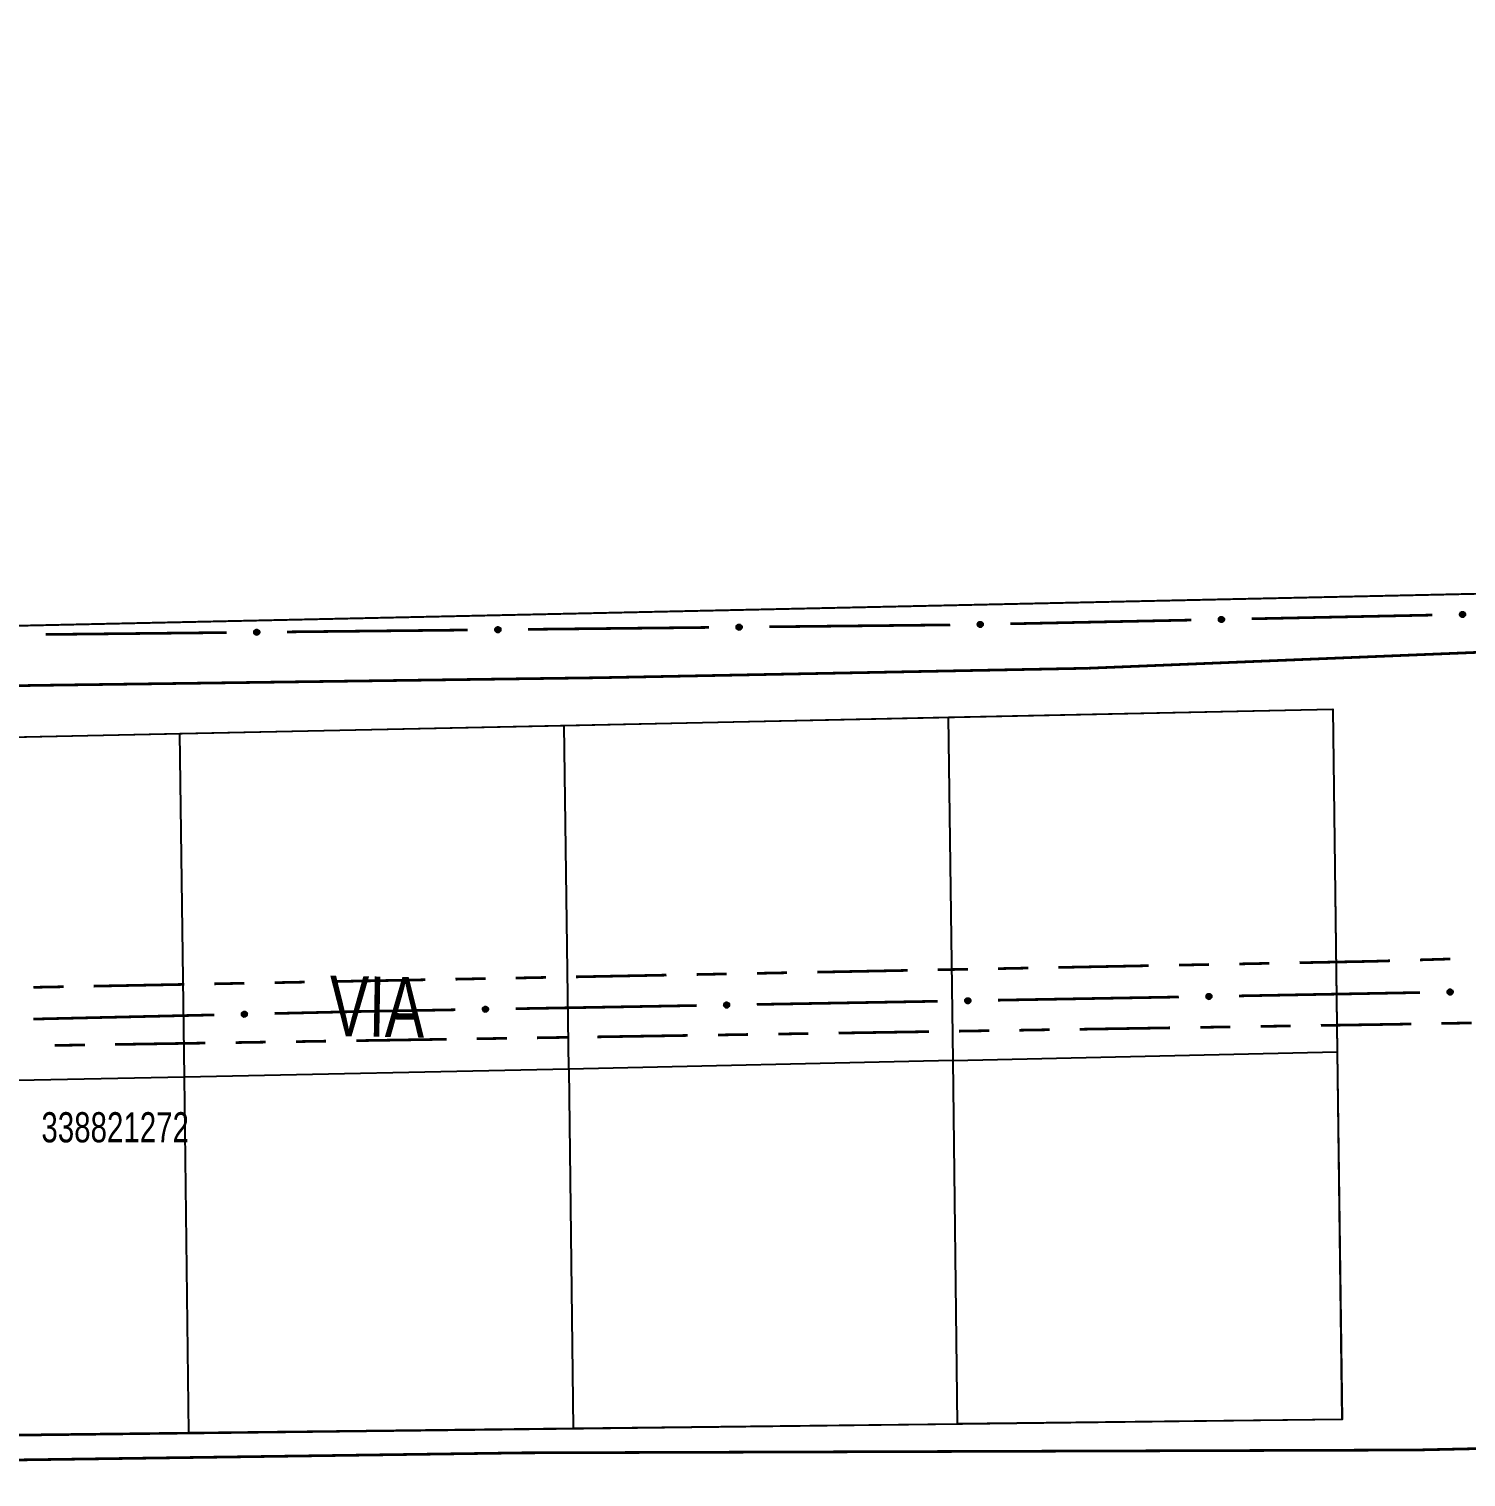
# Model space of a CAD drawing. Extents: x 204256 to 207861, y 4845615 to 4848347.
# Drawn here: x 204456.1 to 204551.4, y 4847498 to 4847594.1 of the extents above; entities that cross this region are included whole.
import ezdxf

# ---------------------------------------------------------------- set-up
doc = ezdxf.new("R2010")
doc.units = 0
doc.header["$LTSCALE"] = 1.5
doc.header["$MEASUREMENT"] = 0
doc.linetypes.add('PHANTOMX2', pattern=[5, 2.5, -0.5, 0.5, -0.5, 0.5, -0.5])
for name, color, linetype in [('CD-MALHA-LOTES', 40, 'CONTINUOUS'), ('CD_TXT_QUADRA', 7, 'CONTINUOUS'), ('LM-LIM-SETOR-FISCAL', 7, 'CONTINUOUS'), ('RU-QUADRAS', 210, 'CONTINUOUS'), ('SV-EIXO-RUA-N-PAV', 6, 'CONTINUOUS'), ('SV-EIXO-RUA-PAV', 20, 'CONTINUOUS'), ('SV-RUA-NAO-PAV-S-GUIA-C-GUIA', 7, 'PHANTOMX2'), ('SV-RUA-PAVIM-S-GUIA-C-GUIA', 7, 'CONTINUOUS'), ('SV-TXT-RUA-N-PAV-S-GUIA-C-GUIA', 7, 'CONTINUOUS')]:
    doc.layers.add(name, color=color, linetype=linetype)
doc.styles.add('ARIAL', font='ARIAL.TTF')
doc.linetypes.add('Limite', pattern='A,20,-3,[130,ltypeshp.shx,S=6.35,R=0,X=0,Y=0],-3,20', length=46)

msp = doc.modelspace()

# ---------------------------------------------------------------- linework, layer by layer
at = {"layer": 'CD-MALHA-LOTES'}
for points in [[(204491.581, 4847547.846), (204517.074, 4847548.389)], [(204517.074, 4847548.389), (204542.567, 4847548.931), (204542.86, 4847526.179)], [(204517.366, 4847525.608), (204517.074, 4847548.389)], [(204440.594, 4847546.762), (204466.087, 4847547.304)], [(204466.087, 4847547.304), (204491.581, 4847547.846)], [(204466.378, 4847524.512), (204466.087, 4847547.304)], [(204491.872, 4847525.039), (204491.581, 4847547.846)], [(204517.366, 4847525.608), (204542.86, 4847526.179)], [(204542.86, 4847526.179), (204543.173, 4847501.79), (204517.675, 4847501.5)], [(204491.872, 4847525.039), (204466.378, 4847524.512)], [(204517.366, 4847525.608), (204491.872, 4847525.039)], [(204491.872, 4847525.039), (204492.177, 4847501.211)], [(204517.675, 4847501.5), (204517.366, 4847525.608)], [(204466.378, 4847524.512), (204440.883, 4847523.985)], [(204466.678, 4847500.921), (204466.378, 4847524.512)], [(204466.678, 4847500.921), (204492.177, 4847501.211)], [(204492.177, 4847501.211), (204517.675, 4847501.5)], [(204441.18, 4847500.631), (204466.678, 4847500.921)]]:
    msp.add_lwpolyline(points, dxfattribs=at)
at = {"layer": 'LM-LIM-SETOR-FISCAL', "linetype": 'Limite', "ltscale": 0.1, "const_width": 0.13, "flags": 128}
msp.add_lwpolyline([(204255.914, 4845774.539), (204446.841, 4845973.996), (204535.1, 4846039.96), (204560.769, 4846069.41), (204570.541, 4846097.536), (204632.4, 4846153.82), (204654.942, 4846153.053), (205078.23, 4846433.21), (204983.838, 4846565.041), (204273.38, 4846554.21), (204347.03, 4846594.12), (204378.324, 4846626.203), (204398.13, 4846660.67), (204526.98, 4846971.03), (204438.64, 4847114.191), (204402.079, 4847237.979), (204373.178, 4847447.789), (204373.2, 4847552.6), (204365.793, 4847552.498), (205446.22, 4847576.17), (205460.298, 4847496.97), (205556.136, 4847515.695), (205660.88, 4847539.89), (205654.63, 4847591.47), (205807.66, 4847598.84), (205876.299, 4847605.113), (205880.92, 4847594.37), (205947.956, 4847607.217), (205959.47, 4847609.16), (205968.56, 4847603.73), (205972.79, 4847599.34), (206017.95, 4847599.66), (206211.07, 4847610.99), (206253.35, 4847609.47), (206274.486, 4847604.212), (206283.85, 4847619.28), (206186.17, 4847750.07), (206524.96, 4848001.52), (206519.68, 4848013.26), (206960.49, 4848346.74), (206966.87, 4848336.83), (206987.16, 4848307.84), (207005.709, 4848281.994), (207017.4, 4848267.11), (206974.73, 4848235.13), (206955.477, 4848219.856), (206950.264, 4848216.069), (206955.577, 4848209.273), (206959.425, 4848202.768), (206982.672, 4848172.124), (206995.352, 4848155.217), (207005.919, 4848142.536), (207020.408, 4848120.816), (207031.948, 4848105.77), (207060.867, 4848065.398), (207066.499, 4848058.007), (207069.106, 4848053.329), (207069.26, 4848049.801), (207069.37, 4848045.04), (207075.041, 4848034.326), (207087.006, 4848019.054), (207090.772, 4848014.033), (207100.061, 4848001.48), (207111.589, 4847986.146), (207126.087, 4847965.901), (207130.374, 4847960.22), (207134.224, 4847955.661), (207145.031, 4847940.156), (207159.127, 4847921.361), (207169.471, 4847906.919), (207186.34, 4847883.83), (207193.03, 4847885.67), (207202.51, 4847892.47), (207242.67, 4847921.29), (207248.23, 4847915.4), (207260.72, 4847896.982), (207285.869, 4847860.831), (207310.76, 4847826.26), (207315.6, 4847819.35), (207328.91, 4847799.72), (207333.8, 4847793.43), (207340.01, 4847785.42), (207350.49, 4847771.92), (207365.1, 4847750.55), (207367.63, 4847745.51), (207368.81, 4847743.14), (207390.62, 4847713.26), (207400.057, 4847698.958), (207410.238, 4847685.383), (207427.79, 4847661.69), (207431.06, 4847656.73), (207440.44, 4847642.51), (207457.67, 4847619.01), (207463.75, 4847610.71), (207498.88, 4847562.81), (207506.17, 4847553.18), (207511.91, 4847545.61), (207531.847, 4847519.467), (207540.143, 4847507.778), (207556.357, 4847486.661), (207571.87, 4847465.34), (207564.832, 4847458.426), (207551.89, 4847445.71), (207534.74, 4847428.33), (207518.94, 4847409.14), (207499.113, 4847384.808), (207498.17, 4847383.65), (207496.47, 4847381.56), (207486.146, 4847368.882), (207482.26, 4847364.11), (207477.47, 4847358.01), (207465.6, 4847339.64), (207465.56, 4847339.567), (207453.37, 4847317.61), (207438.93, 4847286.56), (207430.8, 4847269.09), (207410.93, 4847225.64), (207406.21, 4847217.15), (207396.71, 4847200.13), (207391.02, 4847192.25), (207379.11, 4847175.75), (207360.52, 4847152.72), (207355.52, 4847146.52), (207336.47, 4847121.03), (207323.47, 4847103.64), (207318.061, 4847094.885), (207310.15, 4847082.08), (207305.19, 4847073.377), (207304.65, 4847072.43), (207303.791, 4847070.783), (207287.7, 4847039.93), (207271.61, 4847010.96), (207261.28, 4846991.91), (207237.73, 4846950.07), (207236, 4846947.01), (207246.02, 4846928.73), (207251.02, 4846918.92), (207261.83, 4846899.5), (207265.63, 4846893.3), (207284.85, 4846863.07), (207289.66, 4846855.66), (207307.47, 4846827.84), (207314.88, 4846816.63), (207320.062, 4846808.153), (207332.534, 4846791.249), (207339.109, 4846782.582), (207345.121, 4846773.865), (207348.759, 4846768.805), (207357.757, 4846756.361), (207363.082, 4846749.039), (207366.946, 4846743.726), (207375.37, 4846734.537), (207383.219, 4846728.41), (207384.701, 4846727.73), (207392.172, 4846724.301), (207394.897, 4846723.05), (207402.487, 4846720.73), (207417.514, 4846716.137), (207437.032, 4846709.558), (207455.892, 4846703.637), (207460.623, 4846701.799), (207464.398, 4846700.288), (207467.386, 4846699.093), (207481.112, 4846693.549), (207488.13, 4846690.917), (207492.954, 4846689.163), (207510.17, 4846679.843), (207529.468, 4846668.22), (207543.723, 4846659.447), (207561.487, 4846646.947), (207570.842, 4846639.976), (207577.045, 4846635.292), (207586.86, 4846628.1), (207606.115, 4846612.626), (207623.659, 4846599.687), (207639.449, 4846588.941), (207662.077, 4846572.67), (207671.272, 4846565.582), (207685.283, 4846561.614), (207697.236, 4846558.129), (207709.778, 4846554.652), (207731.228, 4846549.138), (207735.597, 4846547.907), (207745.02, 4846545.254), (207762.807, 4846541.243), (207775.649, 4846538.387), (207787.754, 4846535.539), (207783.774, 4846513.635), (207781.495, 4846502.368), (207779.565, 4846492.814), (207778.497, 4846479.996), (207783.125, 4846476.08), (207788.364, 4846474.339), (207788.711, 4846474.223), (207798.969, 4846471.451), (207842.08, 4846460.361), (207844.367, 4846459.928), (207847.209, 4846459.391), (207851.954, 4846457.871), (207854.603, 4846457.023), (207858.962, 4846455.964), (207860.742, 4846451.335), (207859.674, 4846437.094), (207856.826, 4846420.004), (207854.333, 4846403.626), (207846.528, 4846396.151), (207836.812, 4846356.395), (207833.208, 4846341.979), (207827.159, 4846317.882), (207806.604, 4846238.033), (207795.302, 4846194.291), (207792.57, 4846183.362), (207787.765, 4846165.385), (207754.012, 4846025.298), (207739.356, 4845960.997), (207739.206, 4845960.338), (207737.773, 4845953.312), (207733.276, 4845938.201), (207726.952, 4845910.135), (207722.999, 4845891.359), (207741.209, 4845886.652), (207760.552, 4845879.789), (207773.243, 4845875.332), (207781.185, 4845873.094), (207785.898, 4845871.767), (207797.77, 4845868.355), (207799.238, 4845867.933), (207814.837, 4845863.981), (207831.476, 4845857.742), (207850.715, 4845850.878), (207842.012, 4845830.094), (207833.575, 4845800.72), (207825.137, 4845777.907), (207814.825, 4845746.814), (207813.303, 4845742.297), (207812.545, 4845740.047), (207809.337, 4845729.53), (207804.2, 4845714.627), (207791.7, 4845677.752), (207783.496, 4845679.571), (207766.813, 4845685.021), (207754.425, 4845688.82), (207739.642, 4845691.298), (207722.134, 4845693.941), (207717.097, 4845694.684), (207690.082, 4845700.619), (207680.082, 4845702.891), (207670.029, 4845704.977), (207667.809, 4845700.164), (207660.99, 4845676.982), (207660.536, 4845673.8), (207657.386, 4845659.571), (207656.588, 4845656.528), (207655.946, 4845653.984), (207650.558, 4845639.594), (207647.273, 4845633.023), (207644.168, 4845622.846), (207641.37, 4845615.1), (207618.095, 4845615.397), (207601.335, 4845615.862), (207592.93, 4845615.82), (207543.69, 4845617.43), (207493.78, 4845618.83), (207471.283, 4845620.609), (207442.665, 4845621.382), (207409.051, 4845621.449), (207395.8, 4845621.64), (207345.61, 4845622.76), (207297.342, 4845623.66), (207294.87, 4845656.575), (207289.29, 4845728.514), (207262.542, 4845726.703), (207256.043, 4845726.924), (207223.169, 4845727.38), (207195.162, 4845729.665), (207135.606, 4845730.439), (207094.039, 4845731.926), (207071.522, 4845732.827), (207036.846, 4845734.178), (207004.872, 4845734.178), (206995.29, 4845734.453), (206955.409, 4845735.224), (205304.217, 4845806.54), (205065.886, 4845798.293), (204762.237, 4845774.021), (204255.914, 4845774.539)], close=True, dxfattribs=at)
at = {"layer": 'RU-QUADRAS', "color": 6, "linetype": 'Continuous'}
msp.add_lwpolyline([(204400.34, 4847545.91), (204542.57, 4847548.93), (204543.17, 4847501.79), (204401.18, 4847500.04)], close=True, dxfattribs=at)
at = {"layer": 'SV-EIXO-RUA-N-PAV'}
for points in [[(204518.204, 4847529.683), (204518.238, 4847529.719), (204518.274, 4847529.742), (204518.309, 4847529.754), (204518.344, 4847529.755), (204518.379, 4847529.753), (204518.414, 4847529.743), (204518.45, 4847529.723), (204518.486, 4847529.69), (204518.508, 4847529.651), (204518.521, 4847529.617), (204518.525, 4847529.581), (204518.522, 4847529.547), (204518.51, 4847529.511), (204518.49, 4847529.474), (204518.455, 4847529.439), (204518.42, 4847529.416), (204518.385, 4847529.406), (204518.349, 4847529.402), (204518.313, 4847529.405), (204518.279, 4847529.415), (204518.242, 4847529.436), (204518.208, 4847529.47), (204518.184, 4847529.505), (204518.174, 4847529.54), (204518.171, 4847529.575), (204518.173, 4847529.611), (204518.182, 4847529.646), (204518.204, 4847529.683)], [(204534.202, 4847529.966), (204534.235, 4847530.002), (204534.271, 4847530.026), (204534.307, 4847530.037), (204534.341, 4847530.038), (204534.376, 4847530.036), (204534.411, 4847530.026), (204534.448, 4847530.006), (204534.484, 4847529.973), (204534.506, 4847529.934), (204534.518, 4847529.9), (204534.522, 4847529.864), (204534.519, 4847529.83), (204534.508, 4847529.794), (204534.487, 4847529.758), (204534.453, 4847529.722), (204534.417, 4847529.699), (204534.383, 4847529.689), (204534.347, 4847529.686), (204534.311, 4847529.688), (204534.277, 4847529.698), (204534.24, 4847529.719), (204534.205, 4847529.753), (204534.182, 4847529.789), (204534.171, 4847529.823), (204534.169, 4847529.859), (204534.171, 4847529.894), (204534.179, 4847529.93), (204534.202, 4847529.966)], [(204550.199, 4847530.262), (204550.232, 4847530.298), (204550.268, 4847530.322), (204550.304, 4847530.333), (204550.338, 4847530.335), (204550.373, 4847530.332), (204550.408, 4847530.322), (204550.445, 4847530.303), (204550.481, 4847530.269), (204550.503, 4847530.231), (204550.516, 4847530.196), (204550.519, 4847530.161), (204550.517, 4847530.127), (204550.505, 4847530.091), (204550.485, 4847530.054), (204550.45, 4847530.019), (204550.415, 4847529.995), (204550.38, 4847529.985), (204550.344, 4847529.982), (204550.308, 4847529.985), (204550.274, 4847529.995), (204550.237, 4847530.015), (204550.203, 4847530.05), (204550.179, 4847530.085), (204550.169, 4847530.119), (204550.166, 4847530.155), (204550.168, 4847530.19), (204550.176, 4847530.226), (204550.199, 4847530.262)], [(204470.212, 4847528.788), (204470.245, 4847528.824), (204470.281, 4847528.848), (204470.317, 4847528.86), (204470.351, 4847528.861), (204470.386, 4847528.859), (204470.421, 4847528.849), (204470.458, 4847528.83), (204470.494, 4847528.797), (204470.516, 4847528.758), (204470.529, 4847528.724), (204470.533, 4847528.688), (204470.531, 4847528.654), (204470.519, 4847528.618), (204470.499, 4847528.581), (204470.465, 4847528.546), (204470.429, 4847528.522), (204470.394, 4847528.512), (204470.359, 4847528.509), (204470.323, 4847528.511), (204470.288, 4847528.521), (204470.251, 4847528.541), (204470.217, 4847528.576), (204470.193, 4847528.611), (204470.183, 4847528.645), (204470.18, 4847528.681), (204470.181, 4847528.716), (204470.19, 4847528.752), (204470.212, 4847528.788)], [(204486.209, 4847529.117), (204486.243, 4847529.152), (204486.279, 4847529.176), (204486.314, 4847529.187), (204486.349, 4847529.189), (204486.384, 4847529.187), (204486.419, 4847529.177), (204486.455, 4847529.157), (204486.491, 4847529.123), (204486.513, 4847529.085), (204486.526, 4847529.05), (204486.53, 4847529.015), (204486.527, 4847528.981), (204486.515, 4847528.945), (204486.495, 4847528.908), (204486.46, 4847528.873), (204486.425, 4847528.85), (204486.39, 4847528.84), (204486.354, 4847528.836), (204486.318, 4847528.839), (204486.284, 4847528.849), (204486.247, 4847528.87), (204486.213, 4847528.904), (204486.189, 4847528.939), (204486.179, 4847528.974), (204486.176, 4847529.009), (204486.178, 4847529.044), (204486.187, 4847529.08), (204486.209, 4847529.117)], [(204502.207, 4847529.4), (204502.24, 4847529.435), (204502.276, 4847529.459), (204502.312, 4847529.47), (204502.346, 4847529.472), (204502.381, 4847529.47), (204502.416, 4847529.46), (204502.453, 4847529.44), (204502.489, 4847529.407), (204502.511, 4847529.368), (204502.523, 4847529.334), (204502.527, 4847529.298), (204502.524, 4847529.264), (204502.513, 4847529.228), (204502.492, 4847529.191), (204502.458, 4847529.156), (204502.422, 4847529.133), (204502.388, 4847529.123), (204502.352, 4847529.119), (204502.316, 4847529.122), (204502.282, 4847529.132), (204502.245, 4847529.153), (204502.21, 4847529.187), (204502.187, 4847529.222), (204502.176, 4847529.257), (204502.174, 4847529.292), (204502.176, 4847529.328), (204502.184, 4847529.363), (204502.207, 4847529.4)]]:
    msp.add_lwpolyline(points, close=True, dxfattribs=at)
for points in [[(204518.274, 4847529.742), (204518.379, 4847529.753)], [(204534.169, 4847529.859), (204534.518, 4847529.9)], [(204534.171, 4847529.894), (204534.506, 4847529.934)], [(204534.171, 4847529.823), (204534.522, 4847529.864)], [(204534.173, 4847529.877), (204534.507, 4847529.919)], [(204534.173, 4847529.841), (204534.519, 4847529.879)], [(204534.179, 4847529.93), (204534.484, 4847529.973)], [(204534.18, 4847529.912), (204534.49, 4847529.954)], [(204534.18, 4847529.805), (204534.518, 4847529.847)], [(204534.182, 4847529.789), (204534.519, 4847529.83)], [(204534.191, 4847529.946), (204534.462, 4847529.988)], [(204534.196, 4847529.77), (204534.509, 4847529.811)], [(204534.202, 4847529.966), (204534.448, 4847530.006)], [(204534.205, 4847529.753), (204534.508, 4847529.794)], [(204534.221, 4847529.985), (204534.422, 4847530.016)], [(204534.226, 4847529.738), (204534.495, 4847529.775)], [(204534.235, 4847530.002), (204534.411, 4847530.026)], [(204534.24, 4847529.719), (204534.487, 4847529.758)], [(204534.256, 4847530.015), (204534.385, 4847530.03)], [(204534.271, 4847530.026), (204534.376, 4847530.036)], [(204550.166, 4847530.155), (204550.516, 4847530.196)], [(204550.168, 4847530.19), (204550.503, 4847530.231)], [(204550.169, 4847530.119), (204550.519, 4847530.161)], [(204550.17, 4847530.137), (204550.516, 4847530.176)], [(204550.171, 4847530.174), (204550.504, 4847530.215)], [(204550.176, 4847530.226), (204550.481, 4847530.269)], [(204550.177, 4847530.208), (204550.487, 4847530.25)], [(204550.177, 4847530.101), (204550.515, 4847530.143)], [(204550.179, 4847530.085), (204550.517, 4847530.127)], [(204550.188, 4847530.242), (204550.459, 4847530.284)], [(204550.193, 4847530.066), (204550.506, 4847530.108)], [(204550.199, 4847530.262), (204550.445, 4847530.303)], [(204550.203, 4847530.05), (204550.505, 4847530.091)], [(204550.218, 4847530.281), (204550.419, 4847530.312)], [(204550.224, 4847530.034), (204550.492, 4847530.072)], [(204550.232, 4847530.298), (204550.408, 4847530.322)], [(204550.237, 4847530.015), (204550.485, 4847530.054)], [(204550.253, 4847530.312), (204550.382, 4847530.326)], [(204550.261, 4847530.007), (204550.46, 4847530.036)], [(204550.268, 4847530.322), (204550.373, 4847530.332)], [(204550.274, 4847529.995), (204550.45, 4847530.019)], [(204550.295, 4847529.99), (204550.426, 4847530.006)], [(204550.308, 4847529.985), (204550.415, 4847529.995)], [(204470.19, 4847528.752), (204470.494, 4847528.797)], [(204470.202, 4847528.768), (204470.472, 4847528.811)], [(204470.212, 4847528.788), (204470.458, 4847528.83)], [(204470.231, 4847528.807), (204470.432, 4847528.839)], [(204470.245, 4847528.824), (204470.421, 4847528.849)], [(204470.266, 4847528.838), (204470.395, 4847528.853)], [(204470.281, 4847528.848), (204470.386, 4847528.859)], [(204486.176, 4847529.009), (204486.526, 4847529.05)], [(204486.178, 4847529.044), (204486.513, 4847529.085)], [(204486.179, 4847528.974), (204486.53, 4847529.015)], [(204486.18, 4847528.991), (204486.526, 4847529.03)], [(204486.181, 4847529.028), (204486.515, 4847529.069)], [(204486.187, 4847529.08), (204486.491, 4847529.123)], [(204486.187, 4847529.062), (204486.498, 4847529.105)], [(204486.188, 4847528.956), (204486.525, 4847528.997)], [(204486.189, 4847528.939), (204486.527, 4847528.981)], [(204486.199, 4847529.097), (204486.47, 4847529.138)], [(204486.203, 4847528.921), (204486.516, 4847528.962)], [(204486.209, 4847529.117), (204486.455, 4847529.157)], [(204486.213, 4847528.904), (204486.515, 4847528.945)], [(204486.228, 4847529.135), (204486.43, 4847529.166)], [(204486.234, 4847528.888), (204486.502, 4847528.926)], [(204486.243, 4847529.152), (204486.419, 4847529.177)], [(204486.247, 4847528.87), (204486.495, 4847528.908)], [(204486.263, 4847529.166), (204486.392, 4847529.18)], [(204486.271, 4847528.862), (204486.47, 4847528.89)], [(204486.279, 4847529.176), (204486.384, 4847529.187)], [(204486.284, 4847528.849), (204486.46, 4847528.873)], [(204486.306, 4847528.845), (204486.436, 4847528.861)], [(204486.318, 4847528.839), (204486.425, 4847528.85)], [(204502.174, 4847529.292), (204502.523, 4847529.334)], [(204502.176, 4847529.328), (204502.511, 4847529.368)], [(204502.176, 4847529.257), (204502.527, 4847529.298)], [(204502.178, 4847529.311), (204502.512, 4847529.353)], [(204502.178, 4847529.274), (204502.524, 4847529.313)], [(204502.184, 4847529.363), (204502.489, 4847529.407)], [(204502.185, 4847529.345), (204502.495, 4847529.388)], [(204502.185, 4847529.239), (204502.523, 4847529.28)], [(204502.187, 4847529.222), (204502.524, 4847529.264)], [(204502.196, 4847529.38), (204502.467, 4847529.421)], [(204502.201, 4847529.204), (204502.514, 4847529.245)], [(204502.207, 4847529.4), (204502.453, 4847529.44)], [(204502.21, 4847529.187), (204502.513, 4847529.228)], [(204502.226, 4847529.418), (204502.427, 4847529.449)], [(204502.231, 4847529.171), (204502.5, 4847529.209)], [(204502.24, 4847529.435), (204502.416, 4847529.46)], [(204502.245, 4847529.153), (204502.492, 4847529.191)], [(204502.261, 4847529.449), (204502.39, 4847529.464)], [(204502.269, 4847529.145), (204502.467, 4847529.173)], [(204502.276, 4847529.459), (204502.381, 4847529.47)], [(204502.282, 4847529.132), (204502.458, 4847529.156)], [(204502.303, 4847529.128), (204502.434, 4847529.144)], [(204502.316, 4847529.122), (204502.422, 4847529.133)], [(204518.171, 4847529.575), (204518.521, 4847529.617)], [(204518.173, 4847529.611), (204518.508, 4847529.651)], [(204518.174, 4847529.54), (204518.525, 4847529.581)], [(204518.175, 4847529.557), (204518.521, 4847529.596)], [(204518.176, 4847529.594), (204518.509, 4847529.636)], [(204518.182, 4847529.646), (204518.486, 4847529.69)], [(204518.182, 4847529.629), (204518.492, 4847529.671)], [(204518.183, 4847529.522), (204518.52, 4847529.564)], [(204518.184, 4847529.505), (204518.522, 4847529.547)], [(204518.194, 4847529.663), (204518.465, 4847529.704)], [(204518.198, 4847529.487), (204518.511, 4847529.528)], [(204518.204, 4847529.683), (204518.45, 4847529.723)], [(204518.208, 4847529.47), (204518.51, 4847529.511)], [(204518.223, 4847529.702), (204518.425, 4847529.732)], [(204518.229, 4847529.455), (204518.497, 4847529.492)], [(204518.238, 4847529.719), (204518.414, 4847529.743)], [(204518.242, 4847529.436), (204518.49, 4847529.474)], [(204518.258, 4847529.732), (204518.387, 4847529.747)], [(204518.266, 4847529.428), (204518.465, 4847529.456)], [(204518.279, 4847529.415), (204518.455, 4847529.439)], [(204518.301, 4847529.411), (204518.431, 4847529.427)], [(204518.313, 4847529.405), (204518.42, 4847529.416)], [(204534.264, 4847529.711), (204534.462, 4847529.739)], [(204534.277, 4847529.698), (204534.453, 4847529.722)], [(204534.298, 4847529.694), (204534.429, 4847529.71)], [(204534.311, 4847529.688), (204534.417, 4847529.699)], [(204470.18, 4847528.681), (204470.529, 4847528.724)], [(204470.181, 4847528.716), (204470.516, 4847528.758)], [(204470.183, 4847528.645), (204470.533, 4847528.688)], [(204470.184, 4847528.7), (204470.518, 4847528.743)], [(204470.184, 4847528.663), (204470.529, 4847528.703)], [(204470.19, 4847528.734), (204470.5, 4847528.778)], [(204470.191, 4847528.627), (204470.529, 4847528.671)], [(204470.193, 4847528.611), (204470.531, 4847528.654)], [(204470.207, 4847528.592), (204470.52, 4847528.635)], [(204470.217, 4847528.576), (204470.519, 4847528.618)], [(204470.238, 4847528.56), (204470.506, 4847528.599)], [(204470.251, 4847528.541), (204470.499, 4847528.581)], [(204470.275, 4847528.534), (204470.474, 4847528.563)], [(204470.288, 4847528.521), (204470.465, 4847528.546)], [(204470.31, 4847528.517), (204470.441, 4847528.533)], [(204470.323, 4847528.511), (204470.429, 4847528.522)]]:
    msp.add_lwpolyline(points, dxfattribs=at)
at = {"layer": 'SV-EIXO-RUA-N-PAV', "const_width": 0.18}
for points in [[(204520.349, 4847529.611), (204532.347, 4847529.823)], [(204536.347, 4847529.895), (204548.345, 4847530.118)], [(204472.358, 4847528.728), (204478.356, 4847528.867)], [(204478.356, 4847528.867), (204478.5, 4847528.87)], [(204478.5, 4847528.87), (204484.355, 4847528.974)], [(204488.354, 4847529.044), (204500.353, 4847529.257)], [(204504.352, 4847529.328), (204516.35, 4847529.54)], [(204456.362, 4847528.358), (204468.359, 4847528.635)]]:
    msp.add_lwpolyline(points, dxfattribs=at)
at = {"layer": 'SV-EIXO-RUA-PAV', "const_width": 0.18}
for points in [[(204521.178, 4847554.589), (204533.175, 4847554.838)], [(204537.174, 4847554.921), (204549.171, 4847555.17)], [(204457.182, 4847553.881), (204469.181, 4847554.008)], [(204473.181, 4847554.051), (204485.18, 4847554.178)], [(204489.18, 4847554.221), (204501.179, 4847554.348)], [(204505.179, 4847554.39), (204517.178, 4847554.518)]]:
    msp.add_lwpolyline(points, dxfattribs=at)
at = {"layer": 'SV-EIXO-RUA-PAV'}
for points in [[(204535.029, 4847554.987), (204535.062, 4847555.022), (204535.098, 4847555.046), (204535.134, 4847555.058), (204535.168, 4847555.059), (204535.203, 4847555.057), (204535.238, 4847555.047), (204535.274, 4847555.028), (204535.311, 4847554.994), (204535.333, 4847554.956), (204535.346, 4847554.922), (204535.35, 4847554.886), (204535.347, 4847554.852), (204535.335, 4847554.816), (204535.315, 4847554.779), (204535.281, 4847554.744), (204535.245, 4847554.72), (204535.21, 4847554.71), (204535.175, 4847554.707), (204535.139, 4847554.709), (204535.104, 4847554.719), (204535.068, 4847554.74), (204535.033, 4847554.774), (204535.009, 4847554.809), (204534.999, 4847554.844), (204534.996, 4847554.879), (204534.998, 4847554.915), (204535.006, 4847554.95), (204535.029, 4847554.987)], [(204551.025, 4847555.319), (204551.058, 4847555.355), (204551.094, 4847555.379), (204551.13, 4847555.39), (204551.164, 4847555.392), (204551.2, 4847555.39), (204551.235, 4847555.38), (204551.271, 4847555.36), (204551.307, 4847555.327), (204551.329, 4847555.288), (204551.342, 4847555.254), (204551.346, 4847555.218), (204551.343, 4847555.184), (204551.332, 4847555.148), (204551.312, 4847555.111), (204551.277, 4847555.076), (204551.242, 4847555.053), (204551.207, 4847555.043), (204551.171, 4847555.039), (204551.135, 4847555.042), (204551.101, 4847555.052), (204551.064, 4847555.072), (204551.029, 4847555.106), (204551.006, 4847555.141), (204550.995, 4847555.176), (204550.993, 4847555.211), (204550.994, 4847555.247), (204551.003, 4847555.282), (204551.025, 4847555.319)], [(204471.036, 4847554.138), (204471.07, 4847554.174), (204471.106, 4847554.197), (204471.142, 4847554.208), (204471.176, 4847554.209), (204471.211, 4847554.207), (204471.246, 4847554.197), (204471.282, 4847554.177), (204471.318, 4847554.143), (204471.34, 4847554.104), (204471.352, 4847554.07), (204471.356, 4847554.034), (204471.353, 4847554), (204471.341, 4847553.964), (204471.32, 4847553.928), (204471.286, 4847553.892), (204471.25, 4847553.87), (204471.215, 4847553.86), (204471.179, 4847553.857), (204471.143, 4847553.86), (204471.109, 4847553.87), (204471.072, 4847553.891), (204471.038, 4847553.925), (204471.015, 4847553.961), (204471.005, 4847553.996), (204471.002, 4847554.031), (204471.004, 4847554.066), (204471.013, 4847554.102), (204471.036, 4847554.138)], [(204487.035, 4847554.308), (204487.069, 4847554.343), (204487.105, 4847554.367), (204487.141, 4847554.378), (204487.175, 4847554.379), (204487.21, 4847554.377), (204487.245, 4847554.366), (204487.281, 4847554.346), (204487.317, 4847554.313), (204487.339, 4847554.274), (204487.351, 4847554.24), (204487.355, 4847554.204), (204487.352, 4847554.17), (204487.34, 4847554.134), (204487.319, 4847554.097), (204487.285, 4847554.062), (204487.249, 4847554.039), (204487.214, 4847554.03), (204487.178, 4847554.026), (204487.142, 4847554.029), (204487.108, 4847554.04), (204487.071, 4847554.061), (204487.037, 4847554.095), (204487.014, 4847554.131), (204487.004, 4847554.165), (204487.001, 4847554.201), (204487.003, 4847554.236), (204487.012, 4847554.272), (204487.035, 4847554.308)], [(204503.034, 4847554.478), (204503.068, 4847554.513), (204503.104, 4847554.537), (204503.14, 4847554.548), (204503.174, 4847554.549), (204503.209, 4847554.547), (204503.244, 4847554.536), (204503.28, 4847554.516), (204503.316, 4847554.483), (204503.338, 4847554.444), (204503.351, 4847554.409), (204503.354, 4847554.374), (204503.351, 4847554.34), (204503.339, 4847554.304), (204503.318, 4847554.267), (204503.284, 4847554.232), (204503.248, 4847554.209), (204503.213, 4847554.199), (204503.177, 4847554.196), (204503.141, 4847554.199), (204503.107, 4847554.209), (204503.071, 4847554.23), (204503.036, 4847554.265), (204503.013, 4847554.3), (204503.003, 4847554.335), (204503, 4847554.37), (204503.003, 4847554.406), (204503.012, 4847554.441), (204503.034, 4847554.478)], [(204519.032, 4847554.654), (204519.065, 4847554.69), (204519.101, 4847554.714), (204519.137, 4847554.725), (204519.171, 4847554.727), (204519.207, 4847554.725), (204519.242, 4847554.715), (204519.278, 4847554.695), (204519.314, 4847554.662), (204519.336, 4847554.624), (204519.349, 4847554.589), (204519.353, 4847554.554), (204519.35, 4847554.52), (204519.339, 4847554.484), (204519.318, 4847554.447), (204519.284, 4847554.411), (204519.249, 4847554.388), (204519.214, 4847554.378), (204519.178, 4847554.374), (204519.142, 4847554.377), (204519.108, 4847554.387), (204519.071, 4847554.408), (204519.036, 4847554.442), (204519.013, 4847554.477), (204519.002, 4847554.512), (204518.999, 4847554.547), (204519.001, 4847554.582), (204519.01, 4847554.618), (204519.032, 4847554.654)]]:
    msp.add_lwpolyline(points, close=True, dxfattribs=at)
for points in [[(204534.996, 4847554.879), (204535.346, 4847554.922)], [(204534.998, 4847554.915), (204535.333, 4847554.956)], [(204534.999, 4847554.844), (204535.35, 4847554.886)], [(204535, 4847554.861), (204535.346, 4847554.901)], [(204535.001, 4847554.898), (204535.334, 4847554.94)], [(204535.006, 4847554.95), (204535.311, 4847554.994)], [(204535.007, 4847554.932), (204535.317, 4847554.976)], [(204535.008, 4847554.826), (204535.345, 4847554.868)], [(204535.009, 4847554.809), (204535.347, 4847554.852)], [(204535.018, 4847554.967), (204535.289, 4847555.009)], [(204535.023, 4847554.791), (204535.336, 4847554.833)], [(204535.029, 4847554.987), (204535.274, 4847555.028)], [(204535.033, 4847554.774), (204535.335, 4847554.816)], [(204535.048, 4847555.005), (204535.249, 4847555.037)], [(204535.054, 4847554.759), (204535.322, 4847554.797)], [(204535.062, 4847555.022), (204535.238, 4847555.047)], [(204535.068, 4847554.74), (204535.315, 4847554.779)], [(204535.082, 4847555.036), (204535.212, 4847555.051)], [(204535.091, 4847554.732), (204535.29, 4847554.761)], [(204535.098, 4847555.046), (204535.203, 4847555.057)], [(204535.104, 4847554.719), (204535.281, 4847554.744)], [(204550.993, 4847555.211), (204551.342, 4847555.254)], [(204550.994, 4847555.247), (204551.329, 4847555.288)], [(204550.995, 4847555.176), (204551.346, 4847555.218)], [(204550.997, 4847555.23), (204551.331, 4847555.273)], [(204550.997, 4847555.193), (204551.342, 4847555.233)], [(204551.003, 4847555.282), (204551.307, 4847555.327)], [(204551.003, 4847555.265), (204551.314, 4847555.308)], [(204551.004, 4847555.158), (204551.342, 4847555.201)], [(204551.006, 4847555.141), (204551.343, 4847555.184)], [(204551.015, 4847555.299), (204551.286, 4847555.341)], [(204551.02, 4847555.123), (204551.333, 4847555.165)], [(204551.025, 4847555.319), (204551.271, 4847555.36)], [(204551.029, 4847555.106), (204551.332, 4847555.148)], [(204551.044, 4847555.338), (204551.245, 4847555.369)], [(204551.051, 4847555.091), (204551.319, 4847555.129)], [(204551.058, 4847555.355), (204551.235, 4847555.38)], [(204551.064, 4847555.072), (204551.312, 4847555.111)], [(204551.079, 4847555.368), (204551.208, 4847555.383)], [(204551.088, 4847555.064), (204551.287, 4847555.093)], [(204551.094, 4847555.379), (204551.2, 4847555.39)], [(204551.101, 4847555.052), (204551.277, 4847555.076)], [(204551.122, 4847555.047), (204551.253, 4847555.064)], [(204551.135, 4847555.042), (204551.242, 4847555.053)], [(204471.002, 4847554.031), (204471.352, 4847554.07)], [(204471.004, 4847554.066), (204471.34, 4847554.104)], [(204471.005, 4847553.996), (204471.356, 4847554.034)], [(204471.006, 4847554.013), (204471.352, 4847554.049)], [(204471.007, 4847554.05), (204471.341, 4847554.089)], [(204471.013, 4847554.102), (204471.318, 4847554.143)], [(204471.013, 4847553.977), (204471.351, 4847554.017)], [(204471.014, 4847554.084), (204471.324, 4847554.124)], [(204471.015, 4847553.961), (204471.353, 4847554)], [(204471.025, 4847554.118), (204471.297, 4847554.158)], [(204471.029, 4847553.942), (204471.342, 4847553.981)], [(204471.036, 4847554.138), (204471.282, 4847554.177)], [(204471.038, 4847553.925), (204471.341, 4847553.964)], [(204471.055, 4847554.157), (204471.257, 4847554.186)], [(204471.059, 4847553.91), (204471.328, 4847553.945)], [(204471.07, 4847554.174), (204471.246, 4847554.197)], [(204471.072, 4847553.891), (204471.32, 4847553.928)], [(204471.09, 4847554.187), (204471.22, 4847554.201)], [(204471.096, 4847553.883), (204471.295, 4847553.91)], [(204471.106, 4847554.197), (204471.211, 4847554.207)], [(204471.109, 4847553.87), (204471.286, 4847553.892)], [(204471.131, 4847553.865), (204471.261, 4847553.88)], [(204471.143, 4847553.86), (204471.25, 4847553.87)], [(204487.001, 4847554.201), (204487.351, 4847554.24)], [(204487.003, 4847554.236), (204487.339, 4847554.274)], [(204487.004, 4847554.165), (204487.355, 4847554.204)], [(204487.005, 4847554.183), (204487.351, 4847554.219)], [(204487.006, 4847554.22), (204487.34, 4847554.259)], [(204487.012, 4847554.272), (204487.317, 4847554.313)], [(204487.012, 4847554.147), (204487.35, 4847554.186)], [(204487.013, 4847554.254), (204487.323, 4847554.294)], [(204487.014, 4847554.131), (204487.352, 4847554.17)], [(204487.025, 4847554.288), (204487.296, 4847554.328)], [(204487.028, 4847554.112), (204487.341, 4847554.151)], [(204487.035, 4847554.308), (204487.281, 4847554.346)], [(204487.037, 4847554.095), (204487.34, 4847554.134)], [(204487.054, 4847554.326), (204487.256, 4847554.356)], [(204487.058, 4847554.08), (204487.327, 4847554.115)], [(204487.069, 4847554.343), (204487.245, 4847554.366)], [(204487.071, 4847554.061), (204487.319, 4847554.097)], [(204487.089, 4847554.357), (204487.219, 4847554.371)], [(204487.095, 4847554.053), (204487.294, 4847554.079)], [(204487.105, 4847554.367), (204487.21, 4847554.377)], [(204487.108, 4847554.04), (204487.285, 4847554.062)], [(204487.13, 4847554.035), (204487.26, 4847554.05)], [(204487.142, 4847554.029), (204487.249, 4847554.039)], [(204503, 4847554.37), (204503.351, 4847554.409)], [(204503.003, 4847554.406), (204503.338, 4847554.444)], [(204503.003, 4847554.335), (204503.354, 4847554.374)], [(204503.004, 4847554.352), (204503.351, 4847554.389)], [(204503.005, 4847554.389), (204503.339, 4847554.428)], [(204503.012, 4847554.441), (204503.316, 4847554.483)], [(204503.012, 4847554.423), (204503.322, 4847554.464)], [(204503.012, 4847554.317), (204503.35, 4847554.356)], [(204503.013, 4847554.3), (204503.351, 4847554.34)], [(204503.024, 4847554.458), (204503.295, 4847554.497)], [(204503.027, 4847554.282), (204503.34, 4847554.321)], [(204503.034, 4847554.478), (204503.28, 4847554.516)], [(204503.036, 4847554.265), (204503.339, 4847554.304)], [(204503.053, 4847554.496), (204503.255, 4847554.526)], [(204503.057, 4847554.249), (204503.326, 4847554.285)], [(204503.068, 4847554.513), (204503.244, 4847554.536)], [(204503.071, 4847554.23), (204503.318, 4847554.267)], [(204503.088, 4847554.527), (204503.218, 4847554.54)], [(204503.094, 4847554.222), (204503.293, 4847554.249)], [(204503.104, 4847554.537), (204503.209, 4847554.547)], [(204503.107, 4847554.209), (204503.284, 4847554.232)], [(204503.129, 4847554.205), (204503.26, 4847554.22)], [(204503.141, 4847554.199), (204503.248, 4847554.209)], [(204518.999, 4847554.547), (204519.349, 4847554.589)], [(204519.001, 4847554.582), (204519.336, 4847554.624)], [(204519.002, 4847554.512), (204519.353, 4847554.554)], [(204519.003, 4847554.529), (204519.349, 4847554.569)], [(204519.004, 4847554.566), (204519.338, 4847554.608)], [(204519.01, 4847554.618), (204519.314, 4847554.662)], [(204519.01, 4847554.6), (204519.32, 4847554.643)], [(204519.011, 4847554.494), (204519.349, 4847554.536)], [(204519.013, 4847554.477), (204519.35, 4847554.52)], [(204519.022, 4847554.634), (204519.292, 4847554.677)], [(204519.027, 4847554.458), (204519.34, 4847554.5)], [(204519.032, 4847554.654), (204519.278, 4847554.695)], [(204519.036, 4847554.442), (204519.339, 4847554.484)], [(204519.051, 4847554.673), (204519.252, 4847554.705)], [(204519.057, 4847554.426), (204519.326, 4847554.465)], [(204519.065, 4847554.69), (204519.242, 4847554.715)], [(204519.071, 4847554.408), (204519.318, 4847554.447)], [(204519.086, 4847554.704), (204519.215, 4847554.719)], [(204519.095, 4847554.4), (204519.294, 4847554.429)], [(204519.101, 4847554.714), (204519.207, 4847554.725)], [(204519.108, 4847554.387), (204519.284, 4847554.411)], [(204519.129, 4847554.383), (204519.26, 4847554.399)], [(204519.142, 4847554.377), (204519.249, 4847554.388)], [(204535.126, 4847554.715), (204535.257, 4847554.731)], [(204535.139, 4847554.709), (204535.245, 4847554.72)]]:
    msp.add_lwpolyline(points, dxfattribs=at)
at = {"layer": 'SV-RUA-NAO-PAV-S-GUIA-C-GUIA', "const_width": 0.18}
for points in [[(204508.358, 4847531.471), (204514.357, 4847531.588)], [(204516.357, 4847531.627), (204518.356, 4847531.666)], [(204520.356, 4847531.705), (204522.356, 4847531.744)], [(204524.355, 4847531.783), (204530.354, 4847531.9)], [(204532.354, 4847531.939), (204534.353, 4847531.978)], [(204536.353, 4847532.017), (204538.352, 4847532.057)], [(204540.352, 4847532.096), (204544.351, 4847532.174)], [(204544.351, 4847532.174), (204545.19, 4847532.19)], [(204545.19, 4847532.19), (204546.351, 4847532.225)], [(204548.35, 4847532.285), (204550.349, 4847532.346)], [(204460.367, 4847530.542), (204466.366, 4847530.658)], [(204468.366, 4847530.696), (204470.365, 4847530.735)], [(204472.365, 4847530.773), (204474.365, 4847530.812)], [(204476.364, 4847530.851), (204482.363, 4847530.966)], [(204484.363, 4847531.005), (204486.362, 4847531.044)], [(204488.362, 4847531.082), (204490.362, 4847531.121)], [(204492.361, 4847531.159), (204494.361, 4847531.198)], [(204494.361, 4847531.198), (204494.99, 4847531.21)], [(204494.99, 4847531.21), (204498.36, 4847531.276)], [(204500.36, 4847531.315), (204502.359, 4847531.354)], [(204504.359, 4847531.393), (204506.359, 4847531.432)], [(204456.368, 4847530.465), (204458.368, 4847530.503)], [(204525.769, 4847527.681), (204531.768, 4847527.776)], [(204533.768, 4847527.808), (204535.768, 4847527.839)], [(204537.768, 4847527.871), (204539.767, 4847527.903)], [(204541.767, 4847527.934), (204545.767, 4847527.997)], [(204545.767, 4847527.997), (204546.57, 4847528.01)], [(204546.57, 4847528.01), (204547.766, 4847528.031)], [(204549.766, 4847528.066), (204551.766, 4847528.101)], [(204469.776, 4847526.798), (204471.776, 4847526.829)], [(204473.776, 4847526.861), (204475.775, 4847526.892)], [(204477.775, 4847526.924), (204483.774, 4847527.018)], [(204485.774, 4847527.05), (204487.774, 4847527.081)], [(204489.774, 4847527.113), (204491.773, 4847527.144)], [(204493.773, 4847527.176), (204494.773, 4847527.192)], [(204494.773, 4847527.192), (204495.31, 4847527.2)], [(204495.31, 4847527.2), (204499.772, 4847527.271)], [(204501.772, 4847527.302), (204503.772, 4847527.334)], [(204505.772, 4847527.365), (204507.771, 4847527.397)], [(204509.771, 4847527.429), (204515.77, 4847527.523)], [(204517.77, 4847527.555), (204519.77, 4847527.587)], [(204521.77, 4847527.618), (204523.769, 4847527.65)], [(204457.778, 4847526.609), (204459.777, 4847526.64)], [(204461.777, 4847526.672), (204467.776, 4847526.766)]]:
    msp.add_lwpolyline(points, dxfattribs=at)
at = {"layer": 'SV-RUA-PAVIM-S-GUIA-C-GUIA', "const_width": 0.18}
for points in [[(204563.33, 4847553.15), (204526.33, 4847551.64)], [(204493.84, 4847551.01), (204456.36, 4847550.5)], [(204526.33, 4847551.64), (204493.84, 4847551.01)], [(204456.36, 4847550.5), (204417.54, 4847549.73)]]:
    msp.add_lwpolyline(points, dxfattribs=at)
at = {"layer": 'SV-RUA-PAVIM-S-GUIA-C-GUIA', "linetype": 'Continuous', "const_width": 0.18}
msp.add_lwpolyline([(204401.76, 4847498.19), (204440.46, 4847498.89), (204488.78, 4847499.57), (204548.12, 4847499.76), (204602.24, 4847500.97), (204636.97, 4847501.48)], dxfattribs=at)

# ---------------------------------------------------------------- texts
at = {"layer": 'CD_TXT_QUADRA', "linetype": 'Continuous', "style": 'ARIAL', "width": 0.7}
msp.add_text('338821272', height=2, dxfattribs=at).set_placement((204456.893, 4847520.177))
at = {"layer": 'SV-TXT-RUA-N-PAV-S-GUIA-C-GUIA', "style": 'ARIAL', "width": 0.7}
msp.add_text('VIA', height=4, rotation=359, dxfattribs=at).set_placement((204475.972, 4847527.237))

doc.saveas('drawing.dxf')
